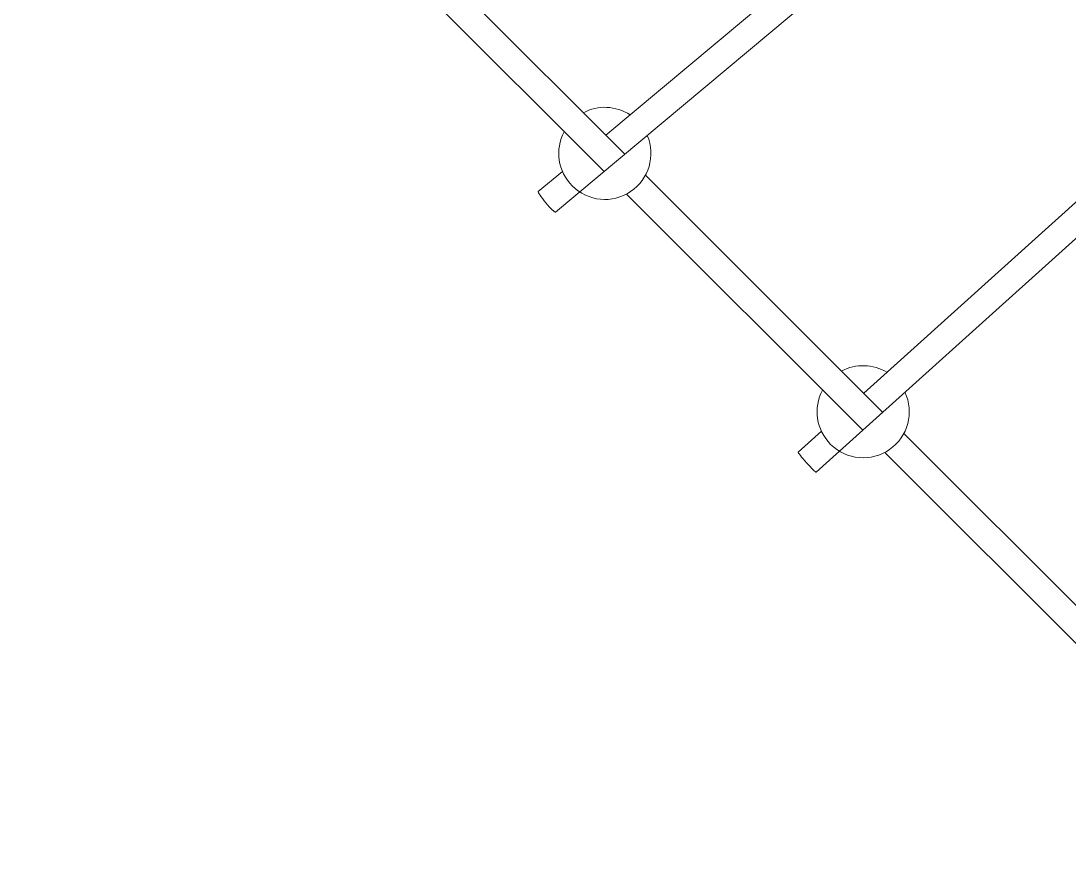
# Model space of a CAD drawing. Header units: millimetres. Extents: x -71377 to 516042, y -145869 to 441446.
# Drawn here: x 213938 to 214563, y 136242 to 136741 of the extents above; entities that cross this region are included whole.
import ezdxf

# ---------------------------------------------------------------- set-up
doc = ezdxf.new("R2010")
doc.units = ezdxf.units.MM
doc.header["$LTSCALE"] = 1000
doc.linetypes.add('_점선_M_', pattern=[3, 1.5, -1.5])
for name, color, linetype, lineweight in [('04', 4, 'Continuous', 5), ('09_HID', 9, '_점선_M_', 5), ('조경라인_dwg', 8, 'Continuous', 5)]:
    doc.layers.add(name, color=color, linetype=linetype, lineweight=lineweight)

# ---------------------------------------------------------------- blocks, each defined once
blk = doc.blocks.new('조경라인_dwg_A$C4b4f5580-7862184-지반층 배치도')
at = {"layer": '04'}
for p, q in [((-2563.98, -2192.34), (-2819.34, -2405.79)), ((-2849.36, -2451.74), (-2553.68, -2204.59)), ((-2807.98, -2417.15), (-2928.17, -2296.97)), ((-2939.48, -2308.28), (-2820.31, -2427.45)), ((-2418.92, -2337.91), (-2665.32, -2559.81)), ((-2693.74, -2606.94), (-2408.2, -2349.78)), ((-2845.15, -2427.36), (-2859.62, -2439.46)), ((-2654, -2571.14), (-2795.57, -2429.57)), ((-2806.88, -2440.88), (-2665.9, -2581.86)), ((-2690.52, -2582.5), (-2704.45, -2595.05)), ((-2445.95, -2779.18), (-2641.35, -2583.78)), ((-2652.66, -2595.1), (-2457.27, -2790.49))]:
    blk.add_line(p, q, dxfattribs=at)
for centre, start, end in [((-2819.83, -2416.62), 56.80063, 118.0843), ((-2819.83, -2416.62), 151.91428, 224.99933), ((-2819.83, -2416.62), 224.99933, 22.97813), ((-2665.61, -2570.84), 58.91527, 118.08426), ((-2665.61, -2570.84), 151.91252, 224.99946), ((-2665.61, -2570.84), 224.99946, 25.09285)]:
    blk.add_arc(centre, 27.5, start, end, dxfattribs=at)
for centre, major_axis, ratio, start_param, end_param in [((-2854.49, -2445.6), (-5.13, 6.14), 0.096076, 0.008589, 1.579386), ((-2854.49, -2445.6), (-5.13, 6.14), 0.096076, 1.579386, 3.141544), ((-2699.1, -2600.99), (-5.35, 5.94), 0.05653, 0.002957, 1.573753), ((-2699.1, -2600.99), (-5.35, 5.94), 0.05653, 1.573753, 3.141574)]:
    blk.add_ellipse(centre, major_axis=major_axis, ratio=ratio, start_param=start_param, end_param=end_param, dxfattribs=at)
blk = doc.blocks.new('조경라인_dwg-6847807-지반층 배치도')
at = {"layer": '09_HID'}
for centre, radius, start, end in [((221340.65, 140134.99), 8759.19, 158.554079, 234.700412), ((216693.93, 131441.29), 9099.14, 51.932293, 151.84447)]:
    blk.add_arc(centre, radius, start, end, dxfattribs=at)
blk.add_blockref('조경라인_dwg_A$C4b4f5580-7862184-지반층 배치도', (217106.05, 139078.91))

msp = doc.modelspace()

# ---------------------------------------------------------------- block references
at = {"layer": '조경라인_dwg', "rotation": 8.537736462515947e-07}
msp.add_blockref('조경라인_dwg-6847807-지반층 배치도', (0, 0), dxfattribs=at)

doc.saveas('drawing.dxf')
